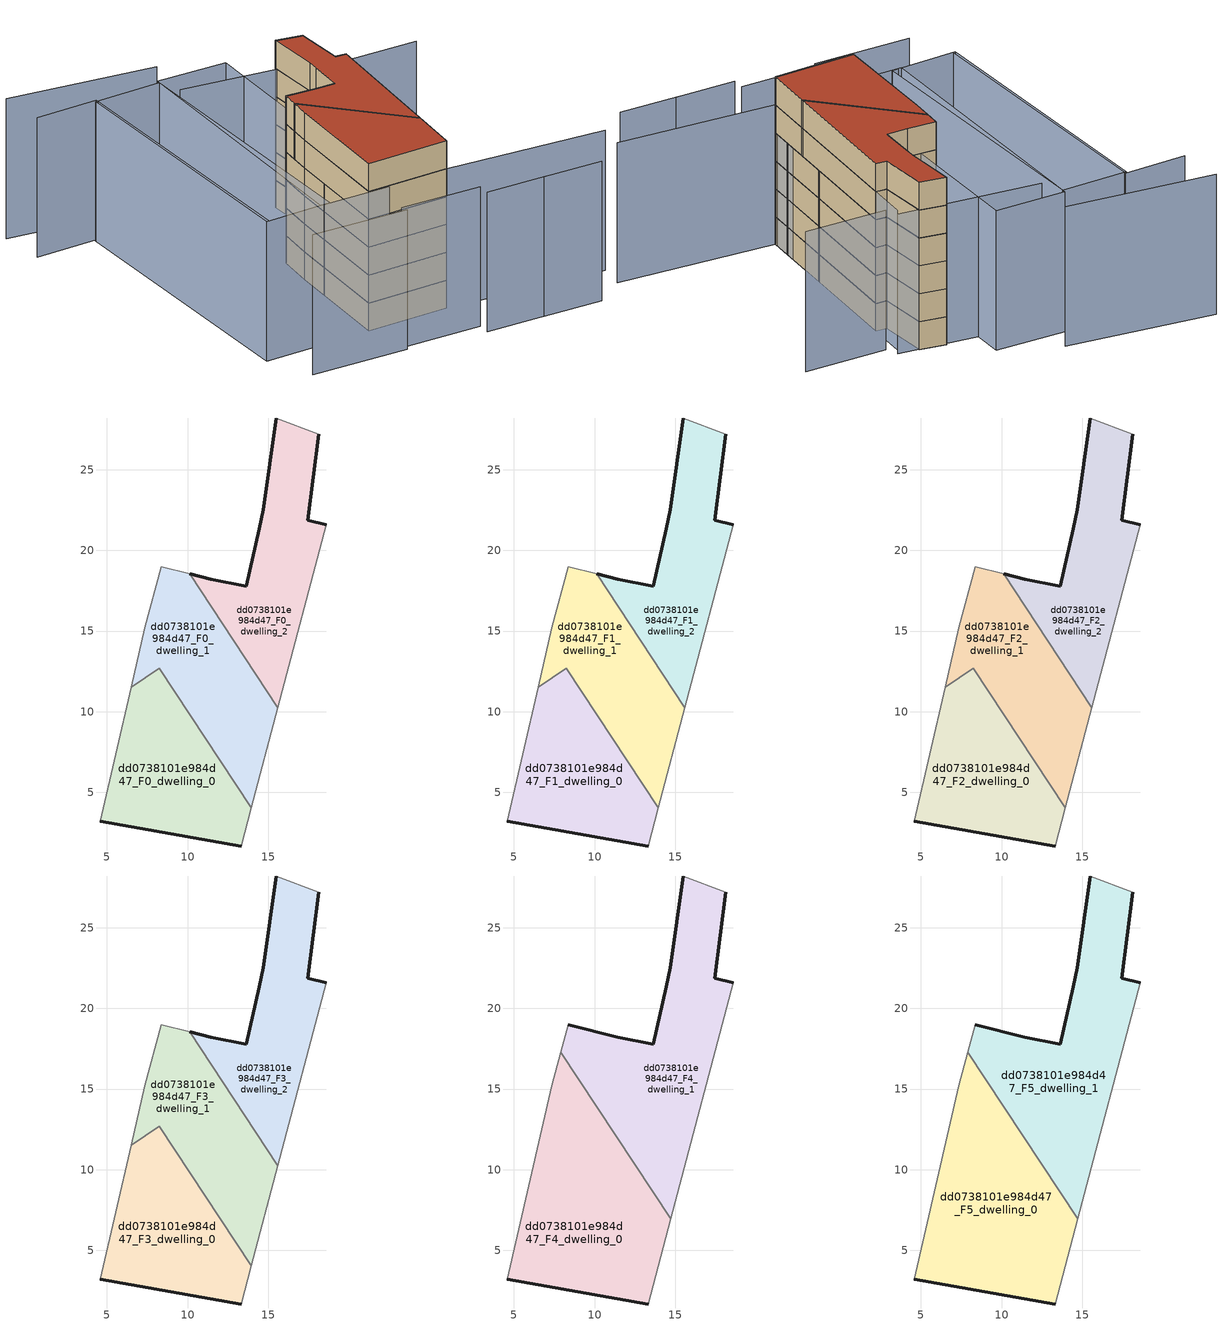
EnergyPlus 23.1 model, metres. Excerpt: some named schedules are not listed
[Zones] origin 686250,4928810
dd0738101e984d47_F0_dwelling_0
 floor ground (EU_floor_Construction): 13.33,1.67 13.95,4.04 8.26,12.68 6.5,11.52 4.59,3.19 z0
 wall outside (EU_wall_Construction): 13.33,1.67 4.59,3.19 z0:3
 wall adiabatic (EU_wall_Construction): 13.95,4.04 13.33,1.67 / 4.59,3.19 6.5,11.52 z0:3
 wall to dd0738101e984d47_F0_dwelling_1 (EU_wall_Construction): 6.5,11.52 8.26,12.68 13.95,4.04 z0:3
dd0738101e984d47_F0_dwelling_1
 floor ground (EU_floor_Construction): 13.95,4.04 15.6,10.25 10.12,18.55 8.38,19 7.34,15.19 6.5,11.52 8.26,12.68 z0
 wall adiabatic (EU_wall_Construction): 6.5,11.52 7.34,15.19 8.38,19 10.12,18.55 / 15.6,10.25 13.95,4.04 z0:3
 wall to dd0738101e984d47_F0_dwelling_2 (EU_wall_Construction): 10.12,18.55 15.6,10.25 z0:3
dd0738101e984d47_F0_dwelling_2
 floor ground (EU_floor_Construction): 15.6,10.25 18.6,21.59 17.46,21.86 18.14,27.21 15.51,28.21 14.71,22.52 14.46,21.35 13.64,17.77 11.45,18.22 10.12,18.55 z0
 wall outside (EU_wall_Construction): 10.12,18.55 11.45,18.22 13.64,17.77 14.46,21.35 14.71,22.52 15.51,28.21 / 18.14,27.21 17.46,21.86 18.6,21.59 z0:3
 wall adiabatic (EU_wall_Construction): 15.51,28.21 18.14,27.21 / 18.6,21.59 15.6,10.25 z0:3
dd0738101e984d47_F1_dwelling_0
 floor to dd0738101e984d47_F0_dwelling_0 (EU_floor_Construction): 13.33,1.67 13.95,4.04 8.26,12.68 6.5,11.52 4.59,3.19 z3
 wall outside (EU_wall_Construction): 13.33,1.67 4.59,3.19 z3:6
 wall adiabatic (EU_wall_Construction): 13.95,4.04 13.33,1.67 / 4.59,3.19 6.5,11.52 z3:6
 wall to dd0738101e984d47_F1_dwelling_1 (EU_wall_Construction): 6.5,11.52 8.26,12.68 13.95,4.04 z3:6
dd0738101e984d47_F1_dwelling_1
 floor to dd0738101e984d47_F0_dwelling_1 (EU_floor_Construction): 13.95,4.04 15.6,10.25 10.12,18.55 8.38,19 7.34,15.19 6.5,11.52 8.26,12.68 z3
 wall adiabatic (EU_wall_Construction): 6.5,11.52 7.34,15.19 8.38,19 10.12,18.55 / 15.6,10.25 13.95,4.04 z3:6
 wall to dd0738101e984d47_F1_dwelling_2 (EU_wall_Construction): 10.12,18.55 15.6,10.25 z3:6
dd0738101e984d47_F1_dwelling_2
 floor to dd0738101e984d47_F0_dwelling_2 (EU_floor_Construction): 15.6,10.25 18.6,21.59 17.46,21.86 18.14,27.21 15.51,28.21 14.71,22.52 14.46,21.35 13.64,17.77 11.45,18.22 10.12,18.55 z3
 wall outside (EU_wall_Construction): 10.12,18.55 11.45,18.22 13.64,17.77 14.46,21.35 14.71,22.52 15.51,28.21 / 18.14,27.21 17.46,21.86 18.6,21.59 z3:6
 wall adiabatic (EU_wall_Construction): 15.51,28.21 18.14,27.21 / 18.6,21.59 15.6,10.25 z3:6
dd0738101e984d47_F2_dwelling_0
 floor to dd0738101e984d47_F1_dwelling_0 (EU_floor_Construction): 13.33,1.67 13.95,4.04 8.26,12.68 6.5,11.52 4.59,3.19 z6
 wall outside (EU_wall_Construction): 13.33,1.67 4.59,3.19 z6:9
 wall adiabatic (EU_wall_Construction): 13.95,4.04 13.33,1.67 / 4.59,3.19 6.5,11.52 z6:9
 wall to dd0738101e984d47_F2_dwelling_1 (EU_wall_Construction): 6.5,11.52 8.26,12.68 13.95,4.04 z6:9
dd0738101e984d47_F2_dwelling_1
 floor to dd0738101e984d47_F1_dwelling_1 (EU_floor_Construction): 13.95,4.04 15.6,10.25 10.12,18.55 8.38,19 7.34,15.19 6.5,11.52 8.26,12.68 z6
 wall adiabatic (EU_wall_Construction): 6.5,11.52 7.34,15.19 8.38,19 10.12,18.55 / 15.6,10.25 13.95,4.04 z6:9
 wall to dd0738101e984d47_F2_dwelling_2 (EU_wall_Construction): 10.12,18.55 15.6,10.25 z6:9
dd0738101e984d47_F2_dwelling_2
 floor to dd0738101e984d47_F1_dwelling_2 (EU_floor_Construction): 15.6,10.25 18.6,21.59 17.46,21.86 18.14,27.21 15.51,28.21 14.71,22.52 14.46,21.35 13.64,17.77 11.45,18.22 10.12,18.55 z6
 wall outside (EU_wall_Construction): 10.12,18.55 11.45,18.22 13.64,17.77 14.46,21.35 14.71,22.52 15.51,28.21 / 18.14,27.21 17.46,21.86 18.6,21.59 z6:9
 wall adiabatic (EU_wall_Construction): 15.51,28.21 18.14,27.21 / 18.6,21.59 15.6,10.25 z6:9
dd0738101e984d47_F3_dwelling_0
 floor to dd0738101e984d47_F2_dwelling_0 (EU_floor_Construction): 13.33,1.67 13.95,4.04 8.26,12.68 6.5,11.52 4.59,3.19 z9
 wall outside (EU_wall_Construction): 13.33,1.67 4.59,3.19 z9:12
 wall adiabatic (EU_wall_Construction): 13.95,4.04 13.33,1.67 / 4.59,3.19 6.5,11.52 z9:12
 wall to dd0738101e984d47_F3_dwelling_1 (EU_wall_Construction): 6.5,11.52 8.26,12.68 13.95,4.04 z9:12
dd0738101e984d47_F3_dwelling_1
 floor to dd0738101e984d47_F2_dwelling_1 (EU_floor_Construction): 13.95,4.04 15.6,10.25 10.12,18.55 8.38,19 7.34,15.19 6.5,11.52 8.26,12.68 z9
 wall adiabatic (EU_wall_Construction): 6.5,11.52 7.34,15.19 8.38,19 10.12,18.55 / 15.6,10.25 13.95,4.04 z9:12
 wall to dd0738101e984d47_F3_dwelling_2 (EU_wall_Construction): 10.12,18.55 15.6,10.25 z9:12
dd0738101e984d47_F3_dwelling_2
 floor to dd0738101e984d47_F2_dwelling_2 (EU_floor_Construction): 15.6,10.25 18.6,21.59 17.46,21.86 18.14,27.21 15.51,28.21 14.71,22.52 14.46,21.35 13.64,17.77 11.45,18.22 10.12,18.55 z9
 wall outside (EU_wall_Construction): 10.12,18.55 11.45,18.22 13.64,17.77 14.46,21.35 14.71,22.52 15.51,28.21 / 18.14,27.21 17.46,21.86 18.6,21.59 z9:12
 wall adiabatic (EU_wall_Construction): 15.51,28.21 18.14,27.21 / 18.6,21.59 15.6,10.25 z9:12
dd0738101e984d47_F4_dwelling_0
 floor to dd0738101e984d47_F3_dwelling_0 (EU_floor_Construction): 13.33,1.67 13.95,4.04 8.26,12.68 6.5,11.52 4.59,3.19 z12
 floor to dd0738101e984d47_F3_dwelling_1 (EU_floor_Construction): 13.95,4.04 14.73,6.95 7.91,17.29 7.34,15.19 6.5,11.52 8.26,12.68 z12
 wall outside (EU_wall_Construction): 13.33,1.67 4.59,3.19 z12:15
 wall adiabatic (EU_wall_Construction): 4.59,3.19 7.34,15.19 7.91,17.29 / 14.73,6.95 13.33,1.67 z12:15
 wall to dd0738101e984d47_F4_dwelling_1 (EU_wall_Construction): 7.91,17.29 14.73,6.95 z12:15
dd0738101e984d47_F4_dwelling_1
 floor to dd0738101e984d47_F3_dwelling_1 (EU_floor_Construction): 14.73,6.95 15.6,10.25 10.12,18.55 8.38,19 7.91,17.29 z12
 floor to dd0738101e984d47_F3_dwelling_2 (EU_floor_Construction): 15.6,10.25 18.6,21.59 17.46,21.86 18.14,27.21 15.51,28.21 14.71,22.52 14.46,21.35 13.64,17.77 11.45,18.22 10.12,18.55 z12
 wall outside (EU_wall_Construction): 8.38,19 11.45,18.22 13.64,17.77 14.46,21.35 14.71,22.52 15.51,28.21 / 18.14,27.21 17.46,21.86 18.6,21.59 z12:15
 wall adiabatic (EU_wall_Construction): 7.91,17.29 8.38,19 / 15.51,28.21 18.14,27.21 / 18.6,21.59 14.73,6.95 z12:15
dd0738101e984d47_F5_dwelling_0
 floor to dd0738101e984d47_F4_dwelling_0 (EU_floor_Construction): 13.33,1.67 14.73,6.95 7.91,17.29 7.34,15.19 4.59,3.19 z15
 wall outside (EU_wall_Construction): 13.33,1.67 4.59,3.19 z15:18
 wall adiabatic (EU_wall_Construction): 4.59,3.19 7.34,15.19 7.91,17.29 / 14.73,6.95 13.33,1.67 z15:18
 wall to dd0738101e984d47_F5_dwelling_1 (EU_wall_Construction): 7.91,17.29 14.73,6.95 z15:18
 roof outside (EU_roof_Construction): 7.91,17.29 14.73,6.95 13.33,1.67 4.59,3.19 7.34,15.19 z18
dd0738101e984d47_F5_dwelling_1
 floor to dd0738101e984d47_F4_dwelling_1 (EU_floor_Construction): 14.73,6.95 18.6,21.59 17.46,21.86 18.14,27.21 15.51,28.21 14.71,22.52 14.46,21.35 13.64,17.77 11.45,18.22 8.38,19 7.91,17.29 z15
 wall outside (EU_wall_Construction): 8.38,19 11.45,18.22 13.64,17.77 14.46,21.35 14.71,22.52 15.51,28.21 / 18.14,27.21 17.46,21.86 18.6,21.59 z15:18
 wall adiabatic (EU_wall_Construction): 7.91,17.29 8.38,19 / 15.51,28.21 18.14,27.21 / 18.6,21.59 14.73,6.95 z15:18
 roof outside (EU_roof_Construction): 18.14,27.21 17.46,21.86 18.6,21.59 14.73,6.95 7.91,17.29 8.38,19 11.45,18.22 13.64,17.77 14.46,21.35 14.71,22.52 15.51,28.21 z18
shading: 4.6,-1.49 13.12,-3.27 / 19.04,-5.92 25.29,-7.2 / -5.52,0.13 4.72,-2.1 / 12.84,-4.57 19.2,-5.92 / 29.87,-2.71 13.33,1.67 / 13.33,1.67 19.71,25.78 / -8.23,36.05 -1.59,34.93 / -1.59,34.93 -6.61,5.15 / 29.21,23.22 20.51,25.07 / 20.23,26.44 5.76,31.02 / 7.38,36.12 -7.78,40.92 / -0.77,4.13 5.34,33.83 / 5.34,33.83 12.82,32.29 / 12.82,32.29 6.71,2.6 / 6.71,2.6 -0.77,4.13 / -1.85,34.68 5.27,33.47 / 5.27,33.47 0.25,3.95 / 0.25,3.95 -6.87,5.16 / -6.87,5.16 -1.85,34.68 z0:15
[Building]
EU S2 Campaign: North Axis=0; Terrain=City; Solar Distribution=FullExterior
[Site:Location]
Bologna: Latitude=44.5; Longitude=11.25; Time Zone=1; Elevation=37
[SizingPeriod:WeatherFileDays]
AnnualSizingPeriod: Begin Month=1; Begin Day of Month=1; End Month=12; End Day of Month=31; Day of Week for Start Day=Monday; Use Weather File Daylight Saving Period=No; Use Weather File Rain and Snow Indicators=No
[MATERIAL]
EU_InternalMass_Material: Roughness=MediumRough; Thickness=0.1; Conductivity=1; Density=1800; Specific Heat=900; Thermal Absorptance=0.9; Solar Absorptance=0.7; Visible Absorptance=0.7
[MATERIAL:NOMASS] Roughness=MediumRough; Thermal Absorptance=0.9; Solar Absorptance=0.7; Visible Absorptance=0.7
Name | Thermal Resistance
EU_wall_NoMass | 0.905828
EU_roof_NoMass | 0.37593
EU_floor_NoMass | 0.67114
[CONSTRUCTION]
EU_wall_Construction: EU_wall_NoMass
EU_roof_Construction: EU_roof_NoMass
EU_floor_Construction: EU_floor_NoMass
EU_InternalMass_Construction: EU_InternalMass_Material
[ZONE] Type=1; Multiplier=1; Ceiling Height=autocalculate; Floor Area=autocalculate; Part of Total Floor Area=Yes
Name | Volume
dd0738101e984d47_F0_dwelling_0 | 179.834
dd0738101e984d47_F1_dwelling_0; dd0738101e984d47_F2_dwelling_0; dd0738101e984d47_F3_dwelling_0 | 179.836
dd0738101e984d47_F4_dwelling_0 | 269.734
dd0738101e984d47_F5_dwelling_0 | 269.747
dd0738101e984d47_F0_dwelling_1 | 179.83
dd0738101e984d47_F1_dwelling_1; dd0738101e984d47_F2_dwelling_1; dd0738101e984d47_F3_dwelling_1 | 179.829
dd0738101e984d47_F4_dwelling_1 | 269.75
dd0738101e984d47_F5_dwelling_1 | 269.758
dd0738101e984d47_F0_dwelling_2; dd0738101e984d47_F1_dwelling_2; dd0738101e984d47_F2_dwelling_2; dd0738101e984d47_F3_dwelling_2 | 179.821
[INTERNALMASS] Construction=EU_InternalMass_Construction
Name | Zone or ZoneList | Surface Area
dd0738101e984d47_F0_dwelling_0_EU_InternalMass | dd0738101e984d47_F0_dwelling_0 | 59.9456
dd0738101e984d47_F0_dwelling_1_EU_InternalMass | dd0738101e984d47_F0_dwelling_1 | 59.943
dd0738101e984d47_F0_dwelling_2_EU_InternalMass | dd0738101e984d47_F0_dwelling_2 | 59.9429
dd0738101e984d47_F1_dwelling_0_EU_InternalMass | dd0738101e984d47_F1_dwelling_0 | 59.9456
dd0738101e984d47_F1_dwelling_1_EU_InternalMass | dd0738101e984d47_F1_dwelling_1 | 59.943
dd0738101e984d47_F1_dwelling_2_EU_InternalMass | dd0738101e984d47_F1_dwelling_2 | 59.9429
dd0738101e984d47_F2_dwelling_0_EU_InternalMass | dd0738101e984d47_F2_dwelling_0 | 59.9456
dd0738101e984d47_F2_dwelling_1_EU_InternalMass | dd0738101e984d47_F2_dwelling_1 | 59.943
dd0738101e984d47_F2_dwelling_2_EU_InternalMass | dd0738101e984d47_F2_dwelling_2 | 59.9429
dd0738101e984d47_F3_dwelling_0_EU_InternalMass | dd0738101e984d47_F3_dwelling_0 | 59.9456
dd0738101e984d47_F3_dwelling_1_EU_InternalMass | dd0738101e984d47_F3_dwelling_1 | 59.943
dd0738101e984d47_F3_dwelling_2_EU_InternalMass | dd0738101e984d47_F3_dwelling_2 | 59.9429
dd0738101e984d47_F4_dwelling_0_EU_InternalMass | dd0738101e984d47_F4_dwelling_0 | 89.9186
dd0738101e984d47_F4_dwelling_1_EU_InternalMass | dd0738101e984d47_F4_dwelling_1 | 89.921
dd0738101e984d47_F5_dwelling_0_EU_InternalMass | dd0738101e984d47_F5_dwelling_0 | 89.9186
dd0738101e984d47_F5_dwelling_1_EU_InternalMass | dd0738101e984d47_F5_dwelling_1 | 89.921
[OTHEREQUIPMENT] Fuel Type=Electricity; Design Level Calculation Method=Watts/Area; Power per Zone Floor Area=1; Fraction Latent=0; Fraction Radiant=0; Fraction Lost=0; Carbon Dioxide Generation Rate=0; EndUse Subcategory=EU_Step8_InternalGains
Name | Zone or ZoneList or Space or SpaceList | Schedule
EU_Step8_InternalGain_dd0738101e984d47_F0_dwelling_0_f000 | dd0738101e984d47_F0_dwelling_0 | EU_Step8_GainSchedule_dd0738101e984d47_F0_dwelling_0_f000
EU_Step8_InternalGain_dd0738101e984d47_F0_dwelling_1_f000 | dd0738101e984d47_F0_dwelling_1 | EU_Step8_GainSchedule_dd0738101e984d47_F0_dwelling_1_f000
EU_Step8_InternalGain_dd0738101e984d47_F0_dwelling_2_f000 | dd0738101e984d47_F0_dwelling_2 | EU_Step8_GainSchedule_dd0738101e984d47_F0_dwelling_2_f000
EU_Step8_InternalGain_dd0738101e984d47_F1_dwelling_0_f000 | dd0738101e984d47_F1_dwelling_0 | EU_Step8_GainSchedule_dd0738101e984d47_F1_dwelling_0_f000
EU_Step8_InternalGain_dd0738101e984d47_F1_dwelling_1_f000 | dd0738101e984d47_F1_dwelling_1 | EU_Step8_GainSchedule_dd0738101e984d47_F1_dwelling_1_f000
EU_Step8_InternalGain_dd0738101e984d47_F1_dwelling_2_f000 | dd0738101e984d47_F1_dwelling_2 | EU_Step8_GainSchedule_dd0738101e984d47_F1_dwelling_2_f000
EU_Step8_InternalGain_dd0738101e984d47_F2_dwelling_0_f000 | dd0738101e984d47_F2_dwelling_0 | EU_Step8_GainSchedule_dd0738101e984d47_F2_dwelling_0_f000
EU_Step8_InternalGain_dd0738101e984d47_F2_dwelling_1_f000 | dd0738101e984d47_F2_dwelling_1 | EU_Step8_GainSchedule_dd0738101e984d47_F2_dwelling_1_f000
EU_Step8_InternalGain_dd0738101e984d47_F2_dwelling_2_f000 | dd0738101e984d47_F2_dwelling_2 | EU_Step8_GainSchedule_dd0738101e984d47_F2_dwelling_2_f000
EU_Step8_InternalGain_dd0738101e984d47_F3_dwelling_0_f000 | dd0738101e984d47_F3_dwelling_0 | EU_Step8_GainSchedule_dd0738101e984d47_F3_dwelling_0_f000
EU_Step8_InternalGain_dd0738101e984d47_F3_dwelling_1_f000 | dd0738101e984d47_F3_dwelling_1 | EU_Step8_GainSchedule_dd0738101e984d47_F3_dwelling_1_f000
EU_Step8_InternalGain_dd0738101e984d47_F3_dwelling_2_f000 | dd0738101e984d47_F3_dwelling_2 | EU_Step8_GainSchedule_dd0738101e984d47_F3_dwelling_2_f000
EU_Step8_InternalGain_dd0738101e984d47_F4_dwelling_0_f000 | dd0738101e984d47_F4_dwelling_0 | EU_Step8_GainSchedule_dd0738101e984d47_F4_dwelling_0_f000
EU_Step8_InternalGain_dd0738101e984d47_F4_dwelling_1_f000 | dd0738101e984d47_F4_dwelling_1 | EU_Step8_GainSchedule_dd0738101e984d47_F4_dwelling_1_f000
EU_Step8_InternalGain_dd0738101e984d47_F5_dwelling_0_f000 | dd0738101e984d47_F5_dwelling_0 | EU_Step8_GainSchedule_dd0738101e984d47_F5_dwelling_0_f000
EU_Step8_InternalGain_dd0738101e984d47_F5_dwelling_1_f000 | dd0738101e984d47_F5_dwelling_1 | EU_Step8_GainSchedule_dd0738101e984d47_F5_dwelling_1_f000
[ZONEVENTILATION:DESIGNFLOWRATE] Schedule=EU_AlwaysOn; Design Flow Rate Calculation Method=AirChanges/Hour; Air Changes per Hour=0.73129; Ventilation Type=Natural; Fan Pressure Rise=0; Fan Total Efficiency=1; Constant Term Coefficient=1; Temperature Term Coefficient=0; Velocity Term Coefficient=0; Velocity Squared Term Coefficient=0; Minimum Indoor Temperature=-100; Maximum Indoor Temperature=100; Delta Temperature=-100; Minimum Outdoor Temperature=-100; Maximum Outdoor Temperature=100; Maximum Wind Speed=40
Name | Zone or ZoneList or Space or SpaceList
EU_ConstantAir_dd0738101e984d47_F0_dwelling_0 | dd0738101e984d47_F0_dwelling_0
EU_ConstantAir_dd0738101e984d47_F0_dwelling_1 | dd0738101e984d47_F0_dwelling_1
EU_ConstantAir_dd0738101e984d47_F0_dwelling_2 | dd0738101e984d47_F0_dwelling_2
EU_ConstantAir_dd0738101e984d47_F1_dwelling_0 | dd0738101e984d47_F1_dwelling_0
EU_ConstantAir_dd0738101e984d47_F1_dwelling_1 | dd0738101e984d47_F1_dwelling_1
EU_ConstantAir_dd0738101e984d47_F1_dwelling_2 | dd0738101e984d47_F1_dwelling_2
EU_ConstantAir_dd0738101e984d47_F2_dwelling_0 | dd0738101e984d47_F2_dwelling_0
EU_ConstantAir_dd0738101e984d47_F2_dwelling_1 | dd0738101e984d47_F2_dwelling_1
EU_ConstantAir_dd0738101e984d47_F2_dwelling_2 | dd0738101e984d47_F2_dwelling_2
EU_ConstantAir_dd0738101e984d47_F3_dwelling_0 | dd0738101e984d47_F3_dwelling_0
EU_ConstantAir_dd0738101e984d47_F3_dwelling_1 | dd0738101e984d47_F3_dwelling_1
EU_ConstantAir_dd0738101e984d47_F3_dwelling_2 | dd0738101e984d47_F3_dwelling_2
EU_ConstantAir_dd0738101e984d47_F4_dwelling_0 | dd0738101e984d47_F4_dwelling_0
EU_ConstantAir_dd0738101e984d47_F4_dwelling_1 | dd0738101e984d47_F4_dwelling_1
EU_ConstantAir_dd0738101e984d47_F5_dwelling_0 | dd0738101e984d47_F5_dwelling_0
EU_ConstantAir_dd0738101e984d47_F5_dwelling_1 | dd0738101e984d47_F5_dwelling_1
[HVACTEMPLATE:THERMOSTAT] Constant Heating Setpoint=20; Constant Cooling Setpoint=50
EU_HeatOnly_dd0738101e984d47_F0_dwelling_0; EU_HeatOnly_dd0738101e984d47_F0_dwelling_1; EU_HeatOnly_dd0738101e984d47_F0_dwelling_2; EU_HeatOnly_dd0738101e984d47_F1_dwelling_0; EU_HeatOnly_dd0738101e984d47_F1_dwelling_1; EU_HeatOnly_dd0738101e984d47_F1_dwelling_2; EU_HeatOnly_dd0738101e984d47_F2_dwelling_0; EU_HeatOnly_dd0738101e984d47_F2_dwelling_1; EU_HeatOnly_dd0738101e984d47_F2_dwelling_2; EU_HeatOnly_dd0738101e984d47_F3_dwelling_0; EU_HeatOnly_dd0738101e984d47_F3_dwelling_1; EU_HeatOnly_dd0738101e984d47_F3_dwelling_2; EU_HeatOnly_dd0738101e984d47_F4_dwelling_0; EU_HeatOnly_dd0738101e984d47_F4_dwelling_1; EU_HeatOnly_dd0738101e984d47_F5_dwelling_0; EU_HeatOnly_dd0738101e984d47_F5_dwelling_1
[HVACTEMPLATE:ZONE:IDEALLOADSAIRSYSTEM] System Availability Schedule=EU_AlwaysOn; Maximum Heating Supply Air Temperature=50; Minimum Cooling Supply Air Temperature=13; Maximum Heating Supply Air Humidity Ratio=0.0156; Minimum Cooling Supply Air Humidity Ratio=0.0077; Heating Limit=NoLimit; Cooling Limit=NoLimit; Heating Availability Schedule=EU_AlwaysOn; Cooling Availability Schedule=EU_CoolingOff; Dehumidification Control Type=ConstantSensibleHeatRatio; Cooling Sensible Heat Ratio=0.7; Dehumidification Setpoint=60; Humidification Control Type=None; Humidification Setpoint=30; Outdoor Air Method=None; Outdoor Air Flow Rate per Person=0.00944; Outdoor Air Flow Rate per Zone Floor Area=0; Outdoor Air Flow Rate per Zone=0; Demand Controlled Ventilation Type=None; Outdoor Air Economizer Type=NoEconomizer; Heat Recovery Type=None; Sensible Heat Recovery Effectiveness=0.7; Latent Heat Recovery Effectiveness=0.65
Name | Template Thermostat
dd0738101e984d47_F0_dwelling_0 | EU_HeatOnly_dd0738101e984d47_F0_dwelling_0
dd0738101e984d47_F0_dwelling_1 | EU_HeatOnly_dd0738101e984d47_F0_dwelling_1
dd0738101e984d47_F0_dwelling_2 | EU_HeatOnly_dd0738101e984d47_F0_dwelling_2
dd0738101e984d47_F1_dwelling_0 | EU_HeatOnly_dd0738101e984d47_F1_dwelling_0
dd0738101e984d47_F1_dwelling_1 | EU_HeatOnly_dd0738101e984d47_F1_dwelling_1
